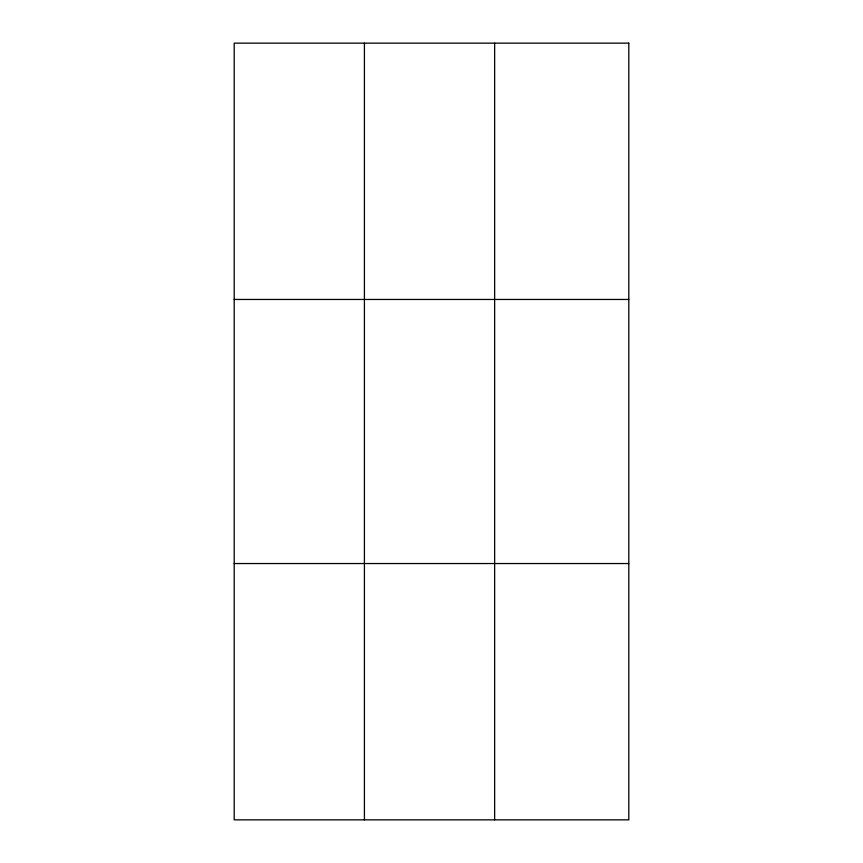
<?xml version="1.0" encoding="UTF-8"?>
<svg xmlns="http://www.w3.org/2000/svg" width="863" height="863" viewBox="0 0 863 863"><rect width="100%" height="100%" fill="white"/><g stroke="black" fill="none" stroke-linecap="round" stroke-linejoin="round"><path stroke-width="1.29" d="M364.413 819.85L364.413 43.15M494.639 819.85L494.639 43.15M234.197 299.461L628.803 299.461M234.197 563.539L628.803 563.539M628.803 43.15L628.803 819.85L234.197 819.85L234.197 43.15L628.803 43.15"/></g></svg>
